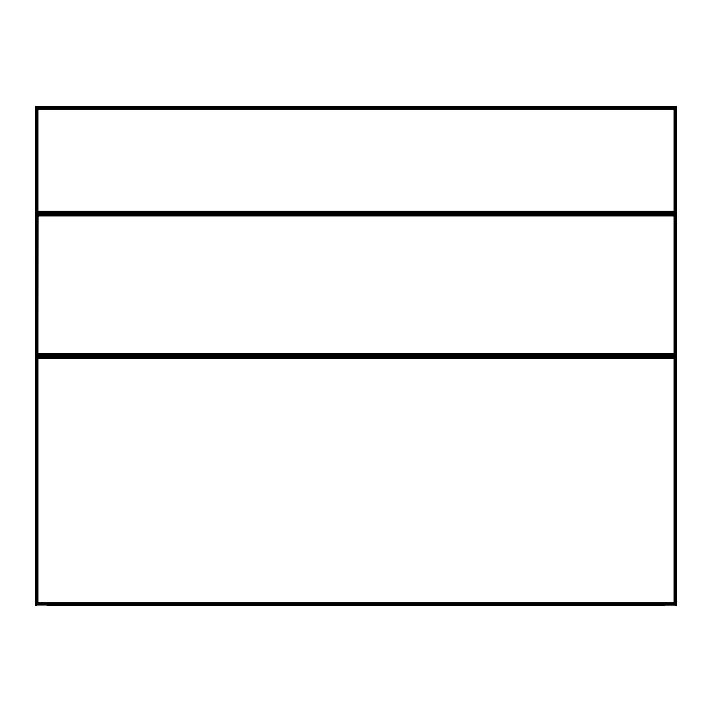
<?xml version="1.0" encoding="UTF-8"?>
<svg xmlns="http://www.w3.org/2000/svg" width="712" height="712" viewBox="0 0 712 712"><rect width="100%" height="100%" fill="white"/><g stroke="black" fill="none" stroke-linecap="round" stroke-linejoin="round"><path stroke-width="1.07" d="M47.802 357.13L47.757 354.887M47.864 214.73L47.704 212.256M664.198 354.87L664.243 357.113L664.296 354.887M675.626 212.826L675.688 107.512L36.312 107.512L36.374 212.826M671.986 107.165L664.287 106.8L663.593 107.37L664.296 106.8L675.884 106.827L675.688 605.2L664.287 605.2L663.593 604.63L35.858 605.04L36.312 605.2L36.312 106.8L47.713 106.8L48.407 107.37L663.584 107.414L663.584 106.809L48.416 106.809L48.416 107.512M48.38 604.719L47.704 605.2L663.584 604.942M675.893 106.827L676.391 107.37L675.697 106.8L675.688 605.2L676.275 604.897L675.697 605.2L676.391 604.63L675.688 605.2L675.688 106.8L667.998 107.165M35.671 107.183L36.303 106.8L36.107 605.173L36.312 106.8L35.725 107.103L35.609 604.63L36.312 605.2L36.312 106.8L35.609 107.37L36.312 106.8L44.002 107.165M675.626 107.574L675.688 212.888L674.389 211.589L37.611 211.589L36.312 212.888L675.688 212.888L675.688 107.512L674.389 108.811L37.611 108.811L36.312 107.512M675.626 214.374L675.688 355.288L674.389 353.989L37.611 353.989L36.312 355.288L675.688 355.288L675.688 214.312L36.312 214.312L36.374 355.226M675.626 356.774L675.688 604.488L674.389 603.189L37.611 603.189L36.312 604.488L675.688 604.488L675.688 356.712L36.312 356.712L36.374 604.426M36.312 214.312L37.611 215.611L674.389 215.611L675.688 214.312M36.312 356.712L37.611 358.011L674.389 358.011L675.688 356.712M48.407 604.63L47.811 605.191M663.593 107.37L664.287 106.8L48.416 107.058L663.584 106.925M36.552 107.752L675.448 107.752L675.448 212.648L674.264 212.746L675.163 212.363L675.163 108.037L36.837 108.037L36.837 212.363L675.163 212.363L674.264 212.648M36.552 214.552L675.448 214.552L675.448 355.048L674.264 355.146L675.163 354.763L675.163 214.837L36.837 214.837L36.837 354.763L675.163 354.763L674.264 355.048M36.552 356.952L675.448 356.952L675.448 604.248L674.264 604.346L675.163 603.963L675.163 357.237L36.837 357.237L36.837 603.963L675.163 603.963L674.264 604.248M674.264 212.746L675.314 212.514L36.686 212.514L36.686 107.886M674.264 355.146L675.314 354.914L36.686 354.914L36.686 214.686M674.264 604.346L675.314 604.114L36.686 604.114L36.686 357.086M674.264 212.514L675.163 212.363M674.264 354.914L675.163 354.763M674.264 604.114L675.163 603.963M40.014 107.165L48.345 107.192M41.848 107.138L48.087 106.907M669.832 107.138L676.071 106.907L676.071 605.093M48.416 107.227L663.584 107.227M37.736 108.936L674.264 108.936M37.736 211.464L674.264 211.464M37.736 215.736L674.264 215.736M37.736 353.864L674.264 353.864M37.736 358.136L674.264 358.136M37.736 603.064L674.264 603.064M48.416 605.075L663.584 605.075M663.913 106.907L670.152 107.138M42.168 107.138L35.929 106.907L35.929 605.093M664.189 605.191L663.655 604.808M47.713 106.8L48.407 107.37L47.811 106.809M36.303 605.2L35.671 604.817M676.364 107.281L676.364 604.719M676.213 107.031L676.213 604.969M675.982 106.862L675.982 605.138M674.389 108.811L674.389 211.589M674.389 215.611L674.389 353.989M674.389 358.011L674.389 603.189M674.264 107.512L674.264 212.888M674.264 214.312L674.264 355.288M674.264 356.712L674.264 604.488M664.091 214.73L664.091 212.505L663.913 214.775M663.842 212.577L663.771 214.846M663.842 354.887L663.842 357.113M663.709 212.665L663.62 214.98L663.584 212.701M663.709 354.887L663.709 357.113M663.584 354.887L663.584 357.113M48.416 212.701L48.38 214.98M48.416 354.887L48.416 357.113M48.158 212.577L48.291 214.882M48.158 354.887L48.158 357.113M48.087 212.55L48.087 214.775M48.087 354.887L48.087 357.113M47.909 212.505L47.998 214.748M47.909 354.887L47.909 357.113M37.736 107.512L37.736 212.888M37.736 214.312L37.736 355.288M37.736 356.712L37.736 604.488M37.611 108.811L37.611 211.589M37.611 215.611L37.611 353.989M37.611 358.011L37.611 603.189M35.787 107.031L35.787 604.969M664.252 212.479L664.269 214.713L664.296 212.488M674.602 211.802L37.398 211.802L37.398 108.598L674.602 108.598L674.602 211.802M37.736 215.398L37.398 354.202L674.602 354.202L674.602 215.398L37.736 215.398M675.546 107.654L36.454 107.654L36.454 212.746L675.546 212.746L675.546 107.654M674.985 108.215L37.015 108.215L37.015 212.185L674.985 212.185L674.985 108.215M674.798 108.402L37.202 108.402L37.202 211.998L674.798 211.998L674.798 108.402M675.546 214.454L36.454 214.454L36.454 355.146L675.546 355.146L675.546 214.454M674.985 215.015L37.015 215.015L37.015 354.585L674.985 354.585L674.985 215.015M674.798 215.202L37.202 215.202L37.202 354.398L674.798 354.398L674.798 215.202M675.546 356.854L36.454 356.854L36.454 604.346L675.546 604.346L675.546 356.854M674.985 357.415L37.015 357.415L37.015 603.785L674.985 603.785L674.985 357.415M674.798 357.602L37.202 357.602L37.202 603.598L674.798 603.598L674.798 357.602M674.602 357.798L37.398 357.798L37.398 603.402L674.602 603.402L674.602 357.798M663.584 604.586L48.416 604.586L48.416 605.191L663.584 605.2L663.584 604.488M664.091 357.113L664.091 354.887L664.002 357.113"/></g></svg>
